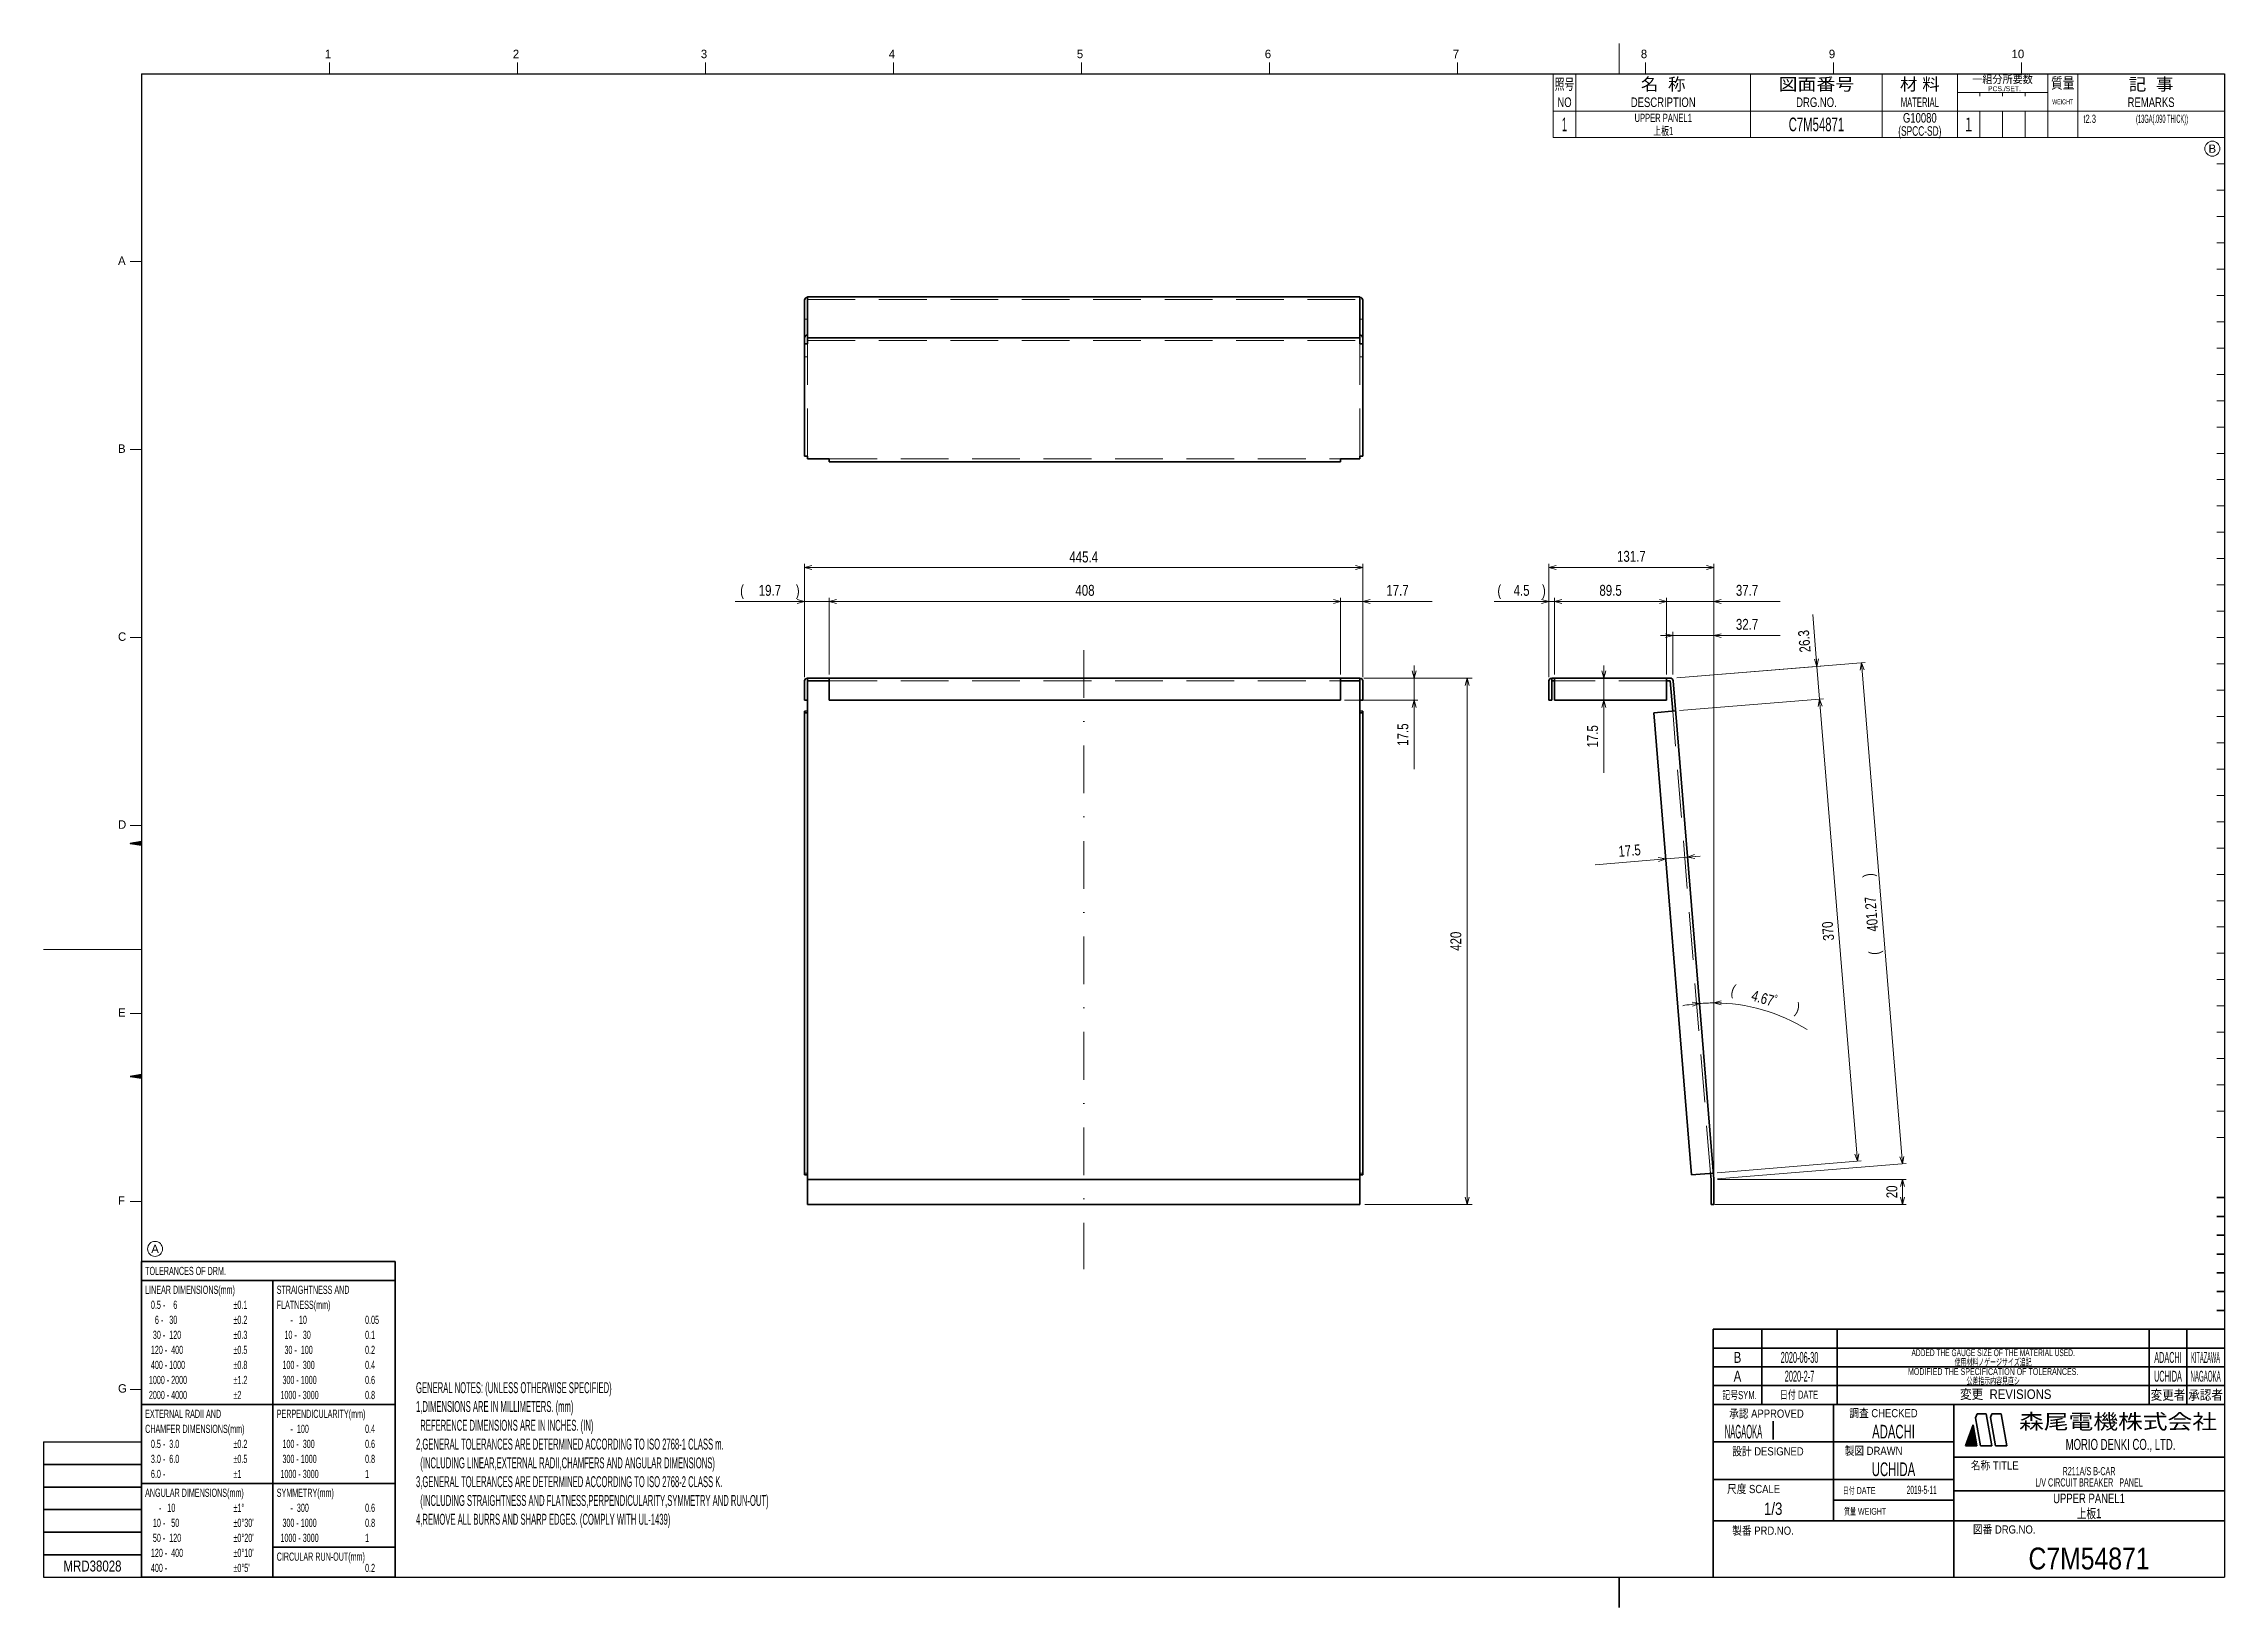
# Model space of a CAD drawing. Header units: millimetres. Extents: x 7 to 587, y 2 to 418.
import ezdxf
from ezdxf.enums import TextEntityAlignment as Align

# ---------------------------------------------------------------- set-up
doc = ezdxf.new("R2010")
doc.units = ezdxf.units.MM
doc.linetypes.add('DASHDOT', pattern=[25.3, 12.7, -6.3, 0, -6.3])
doc.linetypes.add('DASHED', pattern=[19, 12.7, -6.3])
for name, color, linetype in [('GR1_02', 7, 'Continuous'), ('GR1_16', 7, 'Continuous'), ('図面枠C7M', 7, 'Continuous'), ('表題、部品表_01', 7, 'Continuous'), ('表題、部品表_02', 7, 'Continuous'), ('表題、部品表_03', 7, 'Continuous'), ('表題、部品表_Layer1', 7, 'Continuous')]:
    doc.layers.add(name, color=color, linetype=linetype)
doc.styles.add('HG丸ｺﾞｼｯｸM-PRO', font='')
doc.styles.get('HG丸ｺﾞｼｯｸM-PRO').set_extended_font_data('HG丸ｺﾞｼｯｸM-PRO')

# ---------------------------------------------------------------- blocks, each defined once
blk = doc.blocks.new('BLKF024')
at = {"layer": '図面枠C7M', "color": 3, "linetype": 'Continuous', "lineweight": 35}
for p, q in [((30.067393, 143.236108), (30.09438, 143.263095)), ((30.188706, 143.216), (30.264271, 143.291564)), ((30.310019, 143.195891), (30.434161, 143.320033)), ((30.431331, 143.175782), (30.604052, 143.348503)), ((30.552644, 143.155673), (30.773942, 143.376972)), ((30.673956, 143.135565), (30.943833, 143.405441)), ((30.795269, 143.115456), (31.113723, 143.43391)), ((30.916582, 143.095347), (31.283614, 143.462379)), ((31.037894, 143.075238), (31.453504, 143.490848)), ((31.159207, 143.05513), (31.623395, 143.519317)), ((31.280519, 143.035021), (31.793285, 143.547787)), ((31.401832, 143.014912), (31.963176, 143.576256)), ((31.523145, 142.994803), (32.133066, 143.604725)), ((31.644457, 142.974695), (32.302957, 143.633194)), ((31.76577, 142.954586), (32.472847, 143.661663)), ((31.887082, 142.934477), (32.642738, 143.690132)), ((32.008395, 142.914368), (32.812628, 143.718601)), ((32.129708, 142.894259), (32.982519, 143.747071)), ((32.25102, 142.874151), (33, 143.62313)), ((32.372333, 142.854042), (33, 143.481709)), ((32.493645, 142.833933), (33, 143.340288)), ((32.614958, 142.813824), (33, 143.198866)), ((32.736271, 142.793716), (33, 143.057445)), ((32.857583, 142.773607), (33, 142.916024)), ((32.978896, 142.753498), (33, 142.774602))]:
    blk.add_line(p, q, dxfattribs=at)
blk = doc.blocks.new('BLKF025')
at = {"layer": '図面枠C7M', "color": 3, "linetype": 'Continuous', "lineweight": 35}
for p, q in [((30.067393, 205.236108), (30.09438, 205.263095)), ((30.188706, 205.216), (30.264271, 205.291564)), ((30.310019, 205.195891), (30.434161, 205.320033)), ((30.431331, 205.175782), (30.604052, 205.348503)), ((30.552644, 205.155673), (30.773942, 205.376972)), ((30.673956, 205.135565), (30.943833, 205.405441)), ((30.795269, 205.115456), (31.113723, 205.43391)), ((30.916582, 205.095347), (31.283614, 205.462379)), ((31.037894, 205.075238), (31.453504, 205.490848)), ((31.159207, 205.05513), (31.623395, 205.519317)), ((31.280519, 205.035021), (31.793285, 205.547787)), ((31.401832, 205.014912), (31.963176, 205.576256)), ((31.523145, 204.994803), (32.133066, 205.604725)), ((31.644457, 204.974695), (32.302957, 205.633194)), ((31.76577, 204.954586), (32.472847, 205.661663)), ((31.887082, 204.934477), (32.642738, 205.690132)), ((32.008395, 204.914368), (32.812628, 205.718601)), ((32.129708, 204.894259), (32.982519, 205.747071)), ((32.25102, 204.874151), (33, 205.62313)), ((32.372333, 204.854042), (33, 205.481709)), ((32.493645, 204.833933), (33, 205.340288)), ((32.614958, 204.813824), (33, 205.198866)), ((32.736271, 204.793716), (33, 205.057445)), ((32.857583, 204.773607), (33, 204.916024)), ((32.978896, 204.753498), (33, 204.774602))]:
    blk.add_line(p, q, dxfattribs=at)
blk = doc.blocks.new('BLKF026')
at = {"layer": '図面枠C7M', "color": 4, "linetype": 'Continuous', "lineweight": 13}
for p, q in [((518.157871, 44.996757), (520.693675, 47.532561)), ((518.211969, 45.192276), (520.672477, 47.652784)), ((518.292898, 45.414626), (520.651278, 47.773006)), ((518.299292, 44.996757), (520.714874, 47.412338)), ((518.373827, 45.636976), (520.63008, 47.893229)), ((518.440714, 44.996757), (520.736072, 47.292115)), ((518.454756, 45.859327), (520.608881, 48.013452)), ((518.535684, 46.081677), (520.587682, 48.133675)), ((518.582135, 44.996757), (520.757271, 47.171892)), ((518.616613, 46.304027), (520.566484, 48.253898)), ((518.697542, 46.526377), (520.545285, 48.374121)), ((518.723556, 44.996757), (520.778469, 47.051669)), ((518.778471, 46.748727), (520.524087, 48.494343)), ((518.8594, 46.971078), (520.502888, 48.614566)), ((518.864978, 44.996757), (520.799668, 46.931447)), ((518.940329, 47.193428), (520.48169, 48.734789)), ((519.006399, 44.996757), (520.820866, 46.811224)), ((519.021258, 47.415778), (520.460491, 48.855012)), ((519.102186, 47.638128), (520.439293, 48.975235)), ((519.147821, 44.996757), (520.842065, 46.691001)), ((519.183115, 47.860479), (520.418094, 49.095457)), ((519.264044, 48.082829), (520.396896, 49.21568)), ((519.289242, 44.996757), (520.863263, 46.570778)), ((519.344973, 48.305179), (520.375697, 49.335903)), ((519.425902, 48.527529), (520.354499, 49.456126)), ((519.430663, 44.996757), (520.884462, 46.450555)), ((519.506831, 48.749879), (520.3333, 49.576349)), ((519.58776, 48.97223), (520.312102, 49.696572)), ((519.668689, 49.19458), (520.290903, 49.816794)), ((519.749617, 49.41693), (520.269705, 49.937017)), ((519.830546, 49.63928), (520.248506, 50.05724)), ((519.911475, 49.861631), (520.227307, 50.177463)), ((519.992404, 50.083981), (520.206109, 50.297686)), ((520.073333, 50.306331), (520.18491, 50.417909)), ((520.154262, 50.528681), (520.163712, 50.538131)), ((519.572085, 44.996757), (520.90566, 46.330332)), ((519.713506, 44.996757), (520.926859, 46.21011)), ((519.854927, 44.996757), (520.948057, 46.089887)), ((519.996349, 44.996757), (520.969256, 45.969664)), ((520.13777, 44.996757), (520.990455, 45.849441)), ((520.279191, 44.996757), (521.011653, 45.729218)), ((520.420613, 44.996757), (521.032852, 45.608995)), ((520.562034, 44.996757), (521.05405, 45.488773)), ((520.703455, 44.996757), (521.075249, 45.36855)), ((520.844877, 44.996757), (521.096447, 45.248327)), ((520.986298, 44.996757), (521.117646, 45.128104)), ((521.12772, 44.996757), (521.138844, 45.007881))]:
    blk.add_line(p, q, dxfattribs=at)
blk = doc.blocks.new('BLKF023')
at = {"layer": '図面枠C7M', "color": 4, "linetype": 'Continuous', "lineweight": 13}
for p, q in [((426, 410), (426, 418)), ((83, 413), (83, 410)), ((133, 413), (133, 410)), ((183, 413), (183, 410)), ((233, 413), (233, 410)), ((283, 413), (283, 410)), ((333, 413), (333, 410)), ((383, 413), (383, 410)), ((433, 413), (433, 410)), ((483, 413), (483, 410)), ((533, 413), (533, 410)), ((585, 393), (587, 393)), ((585, 386), (587, 386)), ((585, 379), (587, 379)), ((585, 372), (587, 372)), ((30, 360), (33, 360)), ((585, 365), (587, 365)), ((585, 358), (587, 358)), ((585, 351), (587, 351)), ((585, 344), (587, 344)), ((585, 337), (587, 337)), ((585, 330), (587, 330)), ((585, 323), (587, 323)), ((585, 316), (587, 316)), ((30, 310), (33, 310)), ((585, 309), (587, 309)), ((585, 302), (587, 302)), ((585, 295), (587, 295)), ((585, 288), (587, 288)), ((585, 281), (587, 281)), ((585, 274), (587, 274)), ((585, 267), (587, 267)), ((30, 260), (33, 260)), ((587, 260), (585, 260)), ((585, 253), (587, 253)), ((585, 246), (587, 246)), ((585, 239), (587, 239)), ((585, 232), (587, 232)), ((585, 225), (587, 225)), ((585, 218), (587, 218)), ((30, 210), (33, 210)), ((585, 211), (587, 211)), ((585, 204), (587, 204)), ((585, 197), (587, 197)), ((585, 190), (587, 190)), ((585, 183), (587, 183)), ((7, 177), (33, 177)), ((585, 176), (587, 176)), ((585, 169), (587, 169)), ((30, 160), (33, 160)), ((585, 162), (587, 162)), ((585, 155), (587, 155)), ((585, 148), (587, 148)), ((585, 141), (587, 141)), ((585, 134), (587, 134)), ((585, 127), (587, 127)), ((30, 110), (33, 110)), ((30, 60), (33, 60))]:
    blk.add_line(p, q, dxfattribs=at)
at = {"layer": '図面枠C7M', "color": 2, "linetype": 'Continuous', "lineweight": 25}
for p, q in [((33, 410), (587, 410)), ((33, 410), (33, 10)), ((587, 410), (587, 10)), ((7, 46), (7, 10)), ((7, 46), (33, 46)), ((7, 10), (587, 10))]:
    blk.add_line(p, q, dxfattribs=at)
at = {"layer": '図面枠C7M', "color": 3, "linetype": 'Continuous', "lineweight": 35}
for p, q in [((33, 205.75), (30, 205.25)), ((30, 205.25), (33, 204.75)), ((33, 143.75), (30, 143.25)), ((30, 143.25), (33, 142.75)), ((587, 111), (585, 111)), ((587, 106), (585, 106)), ((587, 101), (585, 101)), ((587, 96), (585, 96)), ((587, 91), (585, 91)), ((587, 86), (585, 86)), ((451, 76), (587, 76)), ((451, 76), (451, 10)), ((464, 56), (464, 76)), ((484, 56), (484, 76)), ((567, 56), (567, 76)), ((577, 56), (577, 76)), ((587, 81), (585, 81)), ((451, 71), (587, 71)), ((451, 66), (587, 66)), ((451, 61), (587, 61)), ((451, 56), (587, 56)), ((483, 56), (483, 25)), ((515, 56), (515, 10)), ((520.84, 52.4), (521.23, 53.5)), ((522.14, 45), (520.84, 52.4)), ((521.23, 53.5), (523.64, 53.5)), ((525.14, 45), (523.64, 53.5)), ((525.18, 53.5), (524.82, 52.51)), ((526.14, 45), (524.82, 52.51)), ((525.18, 53.5), (527.64, 53.5)), ((529.14, 45), (527.64, 53.5)), ((467.01, 51.56), (467.01, 46.69)), ((518.14, 45), (520.16, 50.55)), ((521.14, 45), (520.16, 50.55)), ((451, 46), (515, 46)), ((515, 42), (587, 42)), ((518.14, 45), (521.14, 45)), ((522.14, 45), (525.14, 45)), ((526.14, 45), (529.14, 45)), ((7, 40), (33, 40)), ((451, 36), (515, 36)), ((7, 34), (33, 34)), ((483, 30.5), (515, 30.5)), ((515, 33), (587, 33)), ((7, 28), (33, 28)), ((451, 25), (587, 25)), ((7, 22), (33, 22)), ((7, 16), (33, 16)), ((426, 2), (426, 10))]:
    blk.add_line(p, q, dxfattribs=at)
for name in ['BLKF025', 'BLKF024']:
    blk.add_blockref(name, (0, 0), dxfattribs=at)
at = {"layer": '図面枠C7M', "color": 4, "linetype": 'Continuous', "lineweight": 13}
blk.add_blockref('BLKF026', (0, 0), dxfattribs=at)
at = {"layer": '図面枠C7M', "color": 4, "linetype": 'Continuous', "lineweight": 13, "style": 'HG丸ｺﾞｼｯｸM-PRO'}
for s, height, width, p in [('1', 2.25, 1.003994, (81.79, 413.45)), ('2', 2.25, 1.003994, (131.79, 413.45)), ('3', 2.25, 1.003994, (181.79, 413.45)), ('4', 2.25, 1.003994, (231.79, 413.45)), ('5', 2.25, 1.003994, (281.79, 413.45)), ('6', 2.25, 1.003994, (331.79, 413.45)), ('7', 2.25, 1.003994, (381.79, 413.45)), ('8', 2.25, 1.003994, (431.8, 413.45)), ('9', 2.25, 1.003994, (481.8, 413.45)), ('10', 2.255, 1.003994, (530.4, 413.45)), ('A', 2.25, 1.002405, (26.79, 358.45)), ('B', 2.25, 1.004704, (26.79, 308.45)), ('D', 2.25, 1.002334, (26.79, 208.45)), ('E', 2.25, 1.001589, (26.79, 158.45)), ('F', 2.25, 0.998986, (26.79, 108.45)), ('G', 2.25, 1.003714, (26.79, 58.45))]:
    blk.add_text(s, height=height, dxfattribs=dict(at, width=width)).set_placement(p, align=Align.BOTTOM_LEFT)
at = {"layer": '図面枠C7M', "color": 3, "linetype": 'Continuous', "lineweight": 35, "style": 'HG丸ｺﾞｼｯｸM-PRO', "width": 1.001214}
blk.add_text('C', height=2.25, dxfattribs=at).set_placement((26.79, 258.45), align=Align.BOTTOM_LEFT)
at = {"layer": '図面枠C7M', "color": 4, "linetype": 'Continuous', "lineweight": 13, "style": 'HG丸ｺﾞｼｯｸM-PRO'}
for s, height, width, p in [('記号SYM.', 2.182, 0.69227, (458.03, 58.49)), ('日付 DATE', 2.182, 0.692507, (473.87, 58.58)), ('変更  REVISIONS', 2.5455, 0.887352, (528.85, 58.72)), ('変更者', 2.545, 0.887717, (572, 58.5)), ('承認者', 2.545, 0.887717, (582, 58.5)), ('承認 APPROVED', 2.1818, 0.863151, (465.21, 53.54)), ('調査 CHECKED', 2.182, 0.863174, (496.34, 53.67)), ('設計 DESIGNED', 2.1818, 0.862613, (465.61, 43.51)), ('製図 DRAWN', 2.182, 0.863099, (493.7, 43.65)), ('名称 TITLE', 2.182, 0.862489, (525.93, 39.77)), ('尺度 SCALE', 2.182, 0.862581, (461.78, 33.49)), ('日付 DATE', 1.818, 0.618255, (489.88, 33.09)), ('製番 PRD.NO.', 2.182, 0.863299, (464.29, 22.41)), ('質量 WEIGHT', 1.818, 0.618812, (491.46, 27.55)), ('図番 DRG.NO.', 2.182, 0.863083, (528.44, 22.73))]:
    blk.add_text(s, height=height, dxfattribs=dict(at, width=width)).set_placement(p, align=Align.MIDDLE_CENTER)
at = {"layer": '図面枠C7M', "color": 2, "linetype": 'Continuous', "lineweight": 25, "style": 'HG丸ｺﾞｼｯｸM-PRO', "width": 1.206081}
blk.add_text('森尾電機株式会社', height=4, dxfattribs=at).set_placement((558.72, 51.43), align=Align.MIDDLE_CENTER)
at = {"layer": '図面枠C7M', "color": 3, "linetype": 'Continuous', "lineweight": 35, "style": 'HG丸ｺﾞｼｯｸM-PRO', "width": 0.652197}
blk.add_text('MORIO DENKI CO., LTD.', height=2.9091, dxfattribs=at).set_placement((559.38, 45.36), align=Align.MIDDLE_CENTER)
blk = doc.blocks.new('BLKF027')
at = {"layer": '図面枠C7M', "color": 3, "linetype": 'Continuous', "lineweight": 35, "style": 'HG丸ｺﾞｼｯｸM-PRO'}
for s, height, width, p in [('B', 2.91, 0.78204, (457.5, 68.5)), ('2020-06-30', 2.909, 0.488281, (474, 68.5)), ('ADDED THE GAUGE SIZE OF THE MATERIAL USED.', 1.8182, 0.578029, (525.5, 69.75)), ('ADACHI', 2.909, 0.415454, (572, 68.5)), ('KITAZAWA', 2.909, 0.308644, (582, 68.5)), ('A', 2.91, 0.782973, (457.5, 63.5)), ('2020-2-7', 2.909, 0.488281, (474, 63.5)), ('MODIFIED THE SPECIFICATION OF TOLERANCES.', 1.8182, 0.618603, (525.5, 64.75)), ('UCHIDA', 2.909, 0.415827, (572, 63.5)), ('NAGAOKA', 2.909, 0.334453, (582, 63.5)), ('NAGAOKA', 3.636, 0.414524, (459.11, 48.75)), ('ADACHI', 3.636, 0.619335, (499, 48.75)), ('UCHIDA', 3.636, 0.61989, (499, 38.75)), ('L/V CIRCUIT BREAKER\u3000PANEL', 2.1818, 0.522183, (551, 35.25)), ('R211A/S B-CAR', 2.1818, 0.521847, (551, 38.25)), ('1/3', 3.273, 0.80628, (467, 28.25)), ('2019-5-11', 2.182, 0.482367, (506.5, 33.25)), ('UPPER PANEL1', 2.5455, 0.742275, (551, 31)), ('C7M54871', 5.818, 0.846013, (551, 15))]:
    blk.add_text(s, height=height, dxfattribs=dict(at, width=width)).set_placement(p, align=Align.MIDDLE_CENTER)
blk = doc.blocks.new('FXTIP_ARROW_E')
at = {"color": 0, "linetype": 'Continuous', "lineweight": -2}
for q in [(-1, 0), (-0.97, 0.26), (-0.97, -0.26)]:
    blk.add_line((0, 0), q, dxfattribs=at)
blk = doc.blocks.new('FXTIP_ARROW_S')
at = {"color": 0, "linetype": 'Continuous', "lineweight": -2}
for q in [(-1, 0), (-0.97, 0.26), (-0.97, -0.26)]:
    blk.add_line((0, 0), q, dxfattribs=at)
blk = doc.blocks.new('BLKF028')
at = {"layer": '表題、部品表_02', "color": 4, "linetype": 'Continuous', "lineweight": 13}
for p, q in [((408.5, 400), (408.5, 393)), ((408.5, 400), (587, 400)), ((414.5, 400), (414.5, 393)), ((461, 400), (461, 393)), ((496, 400), (496, 393)), ((516, 400), (516, 393)), ((522, 400), (522, 393)), ((528, 400), (528, 393)), ((534, 393), (534, 400)), ((540, 400), (540, 393)), ((548, 400), (548, 393)), ((587, 400), (587, 393)), ((408.5, 393), (587, 393))]:
    blk.add_line(p, q, dxfattribs=at)
blk = doc.blocks.new('BLKF031')
at = {"layer": '表題、部品表_01', "color": 4, "linetype": 'Continuous', "lineweight": 13}
for p, q in [((408.5, 410), (408.5, 400)), ((408.5, 410), (587, 410)), ((414.5, 410), (414.5, 400)), ((461, 410), (461, 400)), ((496, 410), (496, 400)), ((516, 410), (516, 400)), ((540, 410), (540, 400)), ((548, 410), (548, 400)), ((587, 410), (587, 400)), ((516, 405), (540, 405)), ((522, 404), (522, 405)), ((528, 405), (528, 404)), ((534, 405), (534, 404)), ((408.5, 400), (587, 400))]:
    blk.add_line(p, q, dxfattribs=at)
at = {"layer": '表題、部品表_01', "color": 3, "linetype": 'Continuous', "lineweight": 35, "style": 'HG丸ｺﾞｼｯｸM-PRO'}
for s, height, width, p in [('照号', 2.909, 0.651535, (411.5, 407.2)), ('名  称', 3.273, 1.042426, (437.75, 407.2)), ('図面番号', 3.273, 1.127518, (478.5, 407.2)), ('材 料', 3.273, 1.042439, (506, 407.2)), ('一組分所要数', 2.036, 0.966638, (528, 408.5)), ('PCS./SET.', 1.309, 0.862935, (528.5, 406)), ('質量', 2.909, 0.781842, (544, 407.5)), ('記  事', 3.273, 1.042426, (567.5, 407.2)), ('NO', 2.545, 0.740841, (411.5, 402.4)), ('DESCRIPTION', 2.5455, 0.741365, (437.75, 402.4)), ('DRG.NO.', 2.545, 0.741189, (478.5, 402.4)), ('MATERIAL', 2.545, 0.594756, (506, 402.4)), ('WEIGHT', 1.309, 0.635507, (544, 402.5)), ('REMARKS', 2.545, 0.742803, (567.5, 402.4))]:
    blk.add_text(s, height=height, dxfattribs=dict(at, width=width)).set_placement(p, align=Align.MIDDLE_CENTER)
blk = doc.blocks.new('BLKF030')
at = {"layer": '表題、部品表_01', "color": 3, "linetype": 'Continuous', "lineweight": 13}
blk.add_blockref('BLKF031', (0, 0), dxfattribs=at)
blk = doc.blocks.new('BLKF032')
at = {"layer": '図面枠C7M', "color": 3, "linetype": 'Continuous', "lineweight": 35}
for p, q in [((33, 94), (100.5, 94)), ((33, 94), (33, 10)), ((100.5, 10), (100.5, 94)), ((33, 89), (100.5, 89)), ((68, 10), (68, 89)), ((33, 56), (68, 56)), ((68, 56), (100.5, 56)), ((33, 35), (68, 35)), ((68, 35), (100.5, 35)), ((68, 18), (100.5, 18)), ((33, 10), (100.5, 10))]:
    blk.add_line(p, q, dxfattribs=at)
at = {"layer": '図面枠C7M', "color": 4, "linetype": 'Continuous', "lineweight": 13, "style": 'HG丸ｺﾞｼｯｸM-PRO'}
for s, height, width, p in [('TOLERANCES OF DRM.', 2.1818, 0.522208, (34, 91.5)), ('LINEAR DIMENSIONS(mm)', 2.1818, 0.521664, (34, 86.5)), ('STRAIGHTNESS AND', 2.1818, 0.521949, (69, 86.5)), (' 0.5 -    6', 2.1818, 0.524049, (35, 82.5)), ('±0.1', 2.182, 0.52198, (57.5, 82.5)), ('FLATNESS(mm)', 2.1818, 0.521994, (69, 82.5)), ('  30 -  120', 2.1818, 0.522893, (35, 74.5)), ('   6 -   30', 2.1818, 0.52397, (35, 78.5)), ('±0.2', 2.182, 0.52198, (57.5, 78.5)), ('±0.3', 2.182, 0.52198, (57.5, 74.5)), ('  10 -   30', 2.1818, 0.523391, (70, 74.5)), ('     -   10', 2.1818, 0.524651, (70, 78.5)), ('0.05', 2.182, 0.52205, (92.5, 78.5)), ('0.1', 2.182, 0.522424, (92.5, 74.5)), (' 120 -  400', 2.1818, 0.52246, (35, 70.5)), ('±0.5', 2.182, 0.52198, (57.5, 70.5)), ('  30 -  100', 2.1818, 0.522893, (70, 70.5)), ('0.2', 2.182, 0.522424, (92.5, 70.5)), (' 400 - 1000', 2.1818, 0.52208, (35, 66.5)), ('±0.8', 2.182, 0.52198, (57.5, 66.5)), (' 100 -  300', 2.1818, 0.52246, (70, 66.5)), ('0.4', 2.182, 0.522424, (92.5, 66.5)), ('2000 - 4000', 2.1818, 0.521744, (35, 58.5)), ('1000 - 2000', 2.1818, 0.521744, (35, 62.5)), ('±1.2', 2.182, 0.52198, (57.5, 62.5)), ('±2', 2.182, 0.521216, (57.5, 58.5)), ('1000 - 3000', 2.1818, 0.521744, (70, 58.5)), (' 300 - 1000', 2.1818, 0.52208, (70, 62.5)), ('0.6', 2.182, 0.522424, (92.5, 62.5)), ('0.8', 2.182, 0.522424, (92.5, 58.5)), ('EXTERNAL RADII AND', 2.1818, 0.522426, (34, 53.5)), ('PERPENDICULARITY(mm)', 2.1818, 0.521822, (69, 53.5)), ('CHAMFER DIMENSIONS(mm)', 2.1818, 0.521615, (34, 49.5)), (' 0.5 -  3.0', 2.1818, 0.523514, (35, 45.5)), ('±0.2', 2.182, 0.52198, (57.5, 45.5)), (' 100 -  300', 2.1818, 0.52246, (70, 45.5)), ('     -  100', 2.1818, 0.52397, (70, 49.5)), ('0.4', 2.182, 0.522424, (92.5, 49.5)), ('0.6', 2.182, 0.522424, (92.5, 45.5)), (' 3.0 -  6.0', 2.1818, 0.523514, (35, 41.5)), ('±0.5', 2.182, 0.52198, (57.5, 41.5)), (' 300 - 1000', 2.1818, 0.52208, (70, 41.5)), ('0.8', 2.182, 0.522424, (92.5, 41.5)), (' 6.0 -', 2.182, 0.523279, (35, 37.5)), ('±1', 2.182, 0.521216, (57.5, 37.5)), ('1000 - 3000', 2.1818, 0.521744, (70, 37.5)), ('1', 2.18, 0.521199, (92.5, 37.5)), ('ANGULAR DIMENSIONS(mm)', 2.1818, 0.521887, (34, 32.5)), ('     -   10', 2.1818, 0.524651, (35, 28.5)), ('±1°', 2.182, 0.52122, (57.5, 28.5)), ('SYMMETRY(mm)', 2.1818, 0.521222, (69, 32.5)), ('     -  300', 2.1818, 0.52397, (70, 28.5)), ('0.6', 2.182, 0.522424, (92.5, 28.5)), ('  10 -   50', 2.1818, 0.523391, (35, 24.5)), ("±0°30'", 2.182, 0.521679, (57.5, 24.5)), (' 300 - 1000', 2.1818, 0.52208, (70, 24.5)), ('0.8', 2.182, 0.522424, (92.5, 24.5)), (' 120 -  400', 2.1818, 0.52246, (35, 16.5)), ('  50 -  120', 2.1818, 0.522893, (35, 20.5)), ("±0°20'", 2.182, 0.521679, (57.5, 20.5)), ("±0°10'", 2.182, 0.521679, (57.5, 16.5)), ('1000 - 3000', 2.1818, 0.521744, (70, 20.5)), ('1', 2.18, 0.521199, (92.5, 20.5)), (' 400 -', 2.182, 0.52234, (35, 12.5)), ("±0°5'", 2.182, 0.521776, (57.5, 12.5)), ('CIRCULAR RUN-OUT(mm)', 2.1818, 0.521639, (69, 15.5)), ('0.2', 2.182, 0.522424, (92.5, 12.5))]:
    blk.add_text(s, height=height, dxfattribs=dict(at, width=width)).set_placement(p, align=Align.MIDDLE_LEFT)
blk = doc.blocks.new('BLKF033')
at = {"layer": '表題、部品表_Layer1', "color": 4, "linetype": 'Continuous', "lineweight": 13}
blk.add_circle((36.64, 97.37), 2, dxfattribs=at)
at = {"layer": '表題、部品表_Layer1', "color": 4, "linetype": 'Continuous', "lineweight": 13, "style": 'HG丸ｺﾞｼｯｸM-PRO', "width": 1.042301}
blk.add_text('A', height=2.18, dxfattribs=at).set_placement((36.64, 97.37), align=Align.MIDDLE_CENTER)
blk = doc.blocks.new('BLKF034')
at = {"layer": '表題、部品表_Layer1', "color": 4, "linetype": 'Continuous', "lineweight": 13}
blk.add_circle((583.8, 390.05), 2, dxfattribs=at)
at = {"layer": '表題、部品表_Layer1', "color": 4, "linetype": 'Continuous', "lineweight": 13, "style": 'HG丸ｺﾞｼｯｸM-PRO', "width": 1.04272}
blk.add_text('B', height=2.18, dxfattribs=at).set_placement((583.8, 390.05), align=Align.MIDDLE_CENTER)

msp = doc.modelspace()

# ---------------------------------------------------------------- linework, layer by layer
at = {"layer": 'GR1_02', "color": 3, "linetype": 'Continuous', "lineweight": 35}
for p, q in [((209.39, 349.76), (209.39, 308.26)), ((210.16, 338.09), (210.16, 350.66)), ((210.16, 350.66), (357.09, 350.66)), ((357.09, 338.09), (357.09, 350.66)), ((357.86, 349.76), (357.86, 308.26)), ((209.39, 338.09), (210.16, 338.09)), ((210.16, 339.76), (357.09, 339.76)), ((357.86, 338.09), (357.09, 338.09)), ((209.39, 308.26), (210.16, 308.26)), ((210.16, 307.52), (210.16, 308.26)), ((210.16, 307.52), (215.96, 307.52)), ((215.96, 307.52), (215.96, 306.76)), ((357.09, 307.52), (351.96, 307.52)), ((351.96, 307.52), (351.96, 306.76)), ((357.86, 308.26), (357.09, 308.26)), ((357.09, 307.52), (357.09, 308.26)), ((351.96, 306.76), (215.96, 306.76)), ((209.39, 243.37), (209.39, 248.44)), ((210.16, 109.21), (210.16, 249.21)), ((210.16, 249.21), (351.96, 249.21)), ((210.16, 248.44), (215.96, 248.44)), ((215.96, 249.21), (215.96, 243.37)), ((351.96, 243.37), (351.96, 249.21)), ((351.96, 249.21), (357.09, 249.21)), ((351.96, 248.44), (357.09, 248.44)), ((357.09, 109.21), (357.09, 249.21)), ((357.86, 243.37), (357.86, 248.44)), ((407.33, 248.44), (407.33, 243.37)), ((408.1, 249.21), (439.63, 249.21)), ((408.1, 243.37), (408.1, 249.21)), ((408.83, 248.44), (408.1, 248.44)), ((408.83, 243.37), (408.83, 249.21)), ((438.66, 243.37), (438.66, 249.21)), ((439.63, 248.44), (438.66, 248.44)), ((439.33, 249.21), (439.63, 249.21)), ((440.28, 240.41), (439.63, 248.44)), ((440.39, 248.5), (440.41, 248.21)), ((440.39, 248.5), (451.23, 115.9)), ((209.39, 243.37), (210.16, 243.37)), ((209.39, 117.07), (209.39, 240.41)), ((209.39, 239.99), (210.16, 239.99)), ((215.96, 243.37), (351.96, 243.37)), ((357.86, 243.37), (357.09, 243.37)), ((357.86, 239.99), (357.09, 239.99)), ((357.86, 117.07), (357.86, 240.41)), ((408.1, 243.37), (407.33, 243.37)), ((438.66, 243.37), (408.83, 243.37)), ((435.23, 239.99), (441.05, 240.47)), ((445.28, 117.07), (435.23, 239.99)), ((209.39, 117.07), (210.16, 117.07)), ((357.86, 117.07), (357.09, 117.07)), ((445.28, 117.07), (451.09, 117.55)), ((450.47, 115.81), (450.33, 117.48)), ((210.16, 115.81), (357.09, 115.81)), ((450.47, 115.81), (450.47, 109.21)), ((451.23, 109.21), (451.23, 115.85)), ((357.09, 109.21), (210.16, 109.21)), ((451.23, 109.21), (450.47, 109.21))]:
    msp.add_line(p, q, dxfattribs=at)
at = {"layer": 'GR1_02', "color": 4, "linetype": 'DASHED', "lineweight": 13}
for p, q in [((210.16, 349.89), (357.09, 349.89)), ((209.39, 344.71), (210.16, 344.71)), ((357.86, 344.71), (357.09, 344.71)), ((210.16, 338.99), (357.09, 338.99)), ((210.16, 308.26), (210.16, 338.09)), ((357.09, 308.26), (357.09, 338.09)), ((209.39, 334.66), (210.16, 334.66)), ((357.86, 334.66), (357.09, 334.66)), ((215.96, 307.52), (351.96, 307.52)), ((215.96, 248.44), (351.96, 248.44)), ((438.66, 248.44), (408.83, 248.44)), ((450.33, 117.48), (440.28, 240.41)), ((210.16, 115.87), (357.09, 115.87))]:
    msp.add_line(p, q, dxfattribs=at)
at = {"layer": 'GR1_02', "color": 4, "linetype": 'DASHDOT', "lineweight": 13}
msp.add_line((283.62, 256.67), (283.62, 91.97), dxfattribs=at)
at = {"layer": 'GR1_02', "color": 3, "linetype": 'Continuous', "lineweight": 35}
for centre, radius, start, end in [((210.16, 248.44), 0.767, 90, 180), ((357.09, 248.44), 0.767, 0, 90), ((408.1, 248.44), 0.767, 90, 180), ((439.63, 248.44), 0.767, 4.67354, 90), ((450.7, 115.85), 0.533, 0, 4.67354)]:
    msp.add_arc(centre, radius, start, end, dxfattribs=at)
for centre, major_axis, ratio, start_param, end_param in [((210.16, 349.76), (-0.767, 0), 0.996675, 4.712389, 6.283185), ((357.09, 349.76), (0.767, 0), 0.996675, 0, 1.570796), ((210.16, 339.71), (-0.767, 0), 0.996675, 4.712389, 6.283185), ((357.09, 339.71), (0.767, 0), 0.996675, 0, 1.570796), ((210.16, 240.41), (-0.767, 0), 0.081478, 4.712389, 6.283185), ((357.09, 240.41), (0.767, 0), 0.081478, 0, 1.570796)]:
    msp.add_ellipse(centre, major_axis=major_axis, ratio=ratio, start_param=start_param, end_param=end_param, dxfattribs=at)
at = {"layer": 'GR1_02', "color": 4, "linetype": 'DASHED', "lineweight": 13}
for centre, major_axis, start_param, end_param in [((210.16, 117.48), (-0.767, 0), 4.712389, 6.283185), ((357.09, 117.48), (0.767, 0), 0, 1.570796)]:
    msp.add_ellipse(centre, major_axis=major_axis, ratio=0.081478, start_param=start_param, end_param=end_param, dxfattribs=at)
at = {"layer": 'GR1_16', "color": 4, "linetype": 'Continuous', "lineweight": 13}
for p, q in [((209.39, 249.44), (209.39, 279.61)), ((209.39, 278.61), (357.86, 278.61)), ((357.86, 249.44), (357.86, 279.61)), ((407.33, 249.44), (407.33, 279.61)), ((407.33, 278.61), (451.23, 278.61)), ((451.23, 116.89), (451.23, 279.61)), ((190.94, 269.56), (209.39, 269.56)), ((209.39, 249.44), (209.39, 270.56)), ((209.39, 269.56), (215.96, 269.56)), ((215.96, 250.21), (215.96, 270.56)), ((215.96, 269.56), (351.96, 269.56)), ((351.96, 250.21), (351.96, 270.56)), ((351.96, 269.56), (357.86, 269.56)), ((357.86, 249.44), (357.86, 270.56)), ((357.86, 269.56), (376.31, 269.56)), ((392.82, 269.56), (407.33, 269.56)), ((407.33, 249.44), (407.33, 270.56)), ((407.33, 269.56), (408.83, 269.56)), ((408.83, 250.21), (408.83, 270.56)), ((408.83, 269.56), (438.66, 269.56)), ((438.66, 250.21), (438.66, 270.56)), ((438.66, 269.56), (451.23, 269.56)), ((451.23, 116.89), (451.23, 270.56)), ((451.23, 269.56), (468.87, 269.56)), ((440.33, 250.21), (440.33, 261.51)), ((451.23, 116.89), (451.23, 261.51)), ((478.65, 252.34), (477.52, 266.13)), ((437, 260.51), (440.33, 260.51)), ((440.33, 260.51), (451.23, 260.51)), ((451.23, 260.51), (468.87, 260.51)), ((371.5, 249.21), (371.5, 252.54)), ((421.96, 249.21), (421.96, 252.54)), ((441.33, 249.29), (479.65, 252.42)), ((479.36, 243.6), (478.65, 252.34)), ((358.09, 249.21), (372.5, 249.21)), ((358.42, 249.21), (386.92, 249.21)), ((371.5, 243.37), (371.5, 249.21)), ((385.59, 109.21), (385.59, 249.21)), ((421.96, 243.37), (421.96, 249.21)), ((442.04, 240.55), (480.36, 243.68)), ((489.41, 120.68), (479.36, 243.6)), ((352.96, 243.37), (372.5, 243.37)), ((371.5, 224.98), (371.5, 243.37)), ((421.96, 224.05), (421.96, 243.37)), ((419.66, 199.58), (438.41, 201.11)), ((438.41, 201.11), (444.22, 201.59)), ((444.22, 201.59), (447.55, 201.86)), ((452.09, 117.63), (490.41, 120.76)), ((452.23, 115.87), (502.39, 115.87)), ((501.39, 109.21), (501.39, 115.87)), ((358.42, 109.21), (386.92, 109.21)), ((451.47, 109.21), (502.39, 109.21))]:
    msp.add_line(p, q, dxfattribs=at)
at = {"layer": 'GR1_16', "color": 254, "linetype": 'Continuous', "lineweight": 13}
for p, q in [((441.33, 249.29), (491.49, 253.39)), ((501.39, 120), (490.49, 253.31)), ((452.23, 115.98), (502.38, 120.08))]:
    msp.add_line(p, q, dxfattribs=at)
at = {"layer": 'GR1_16', "color": 4, "linetype": 'Continuous', "lineweight": 13}
for start, end in [(94.67354, 100.14188), (90, 94.67354), (58.04618, 90)]:
    msp.add_arc((451.23, 115.87), 46.93, start, end, dxfattribs=at)

# ---------------------------------------------------------------- block references
at = {"layer": 'GR1_16', "color": 4, "linetype": 'Continuous', "lineweight": 13, "xscale": 2, "yscale": 2}
for name, p, rotation in [('FXTIP_ARROW_S', (209.39, 278.61), 180), ('FXTIP_ARROW_E', (357.86, 278.61), 360), ('FXTIP_ARROW_S', (407.33, 278.61), 180), ('FXTIP_ARROW_E', (451.23, 278.61), 360), ('FXTIP_ARROW_E', (209.39, 269.56), 360), ('FXTIP_ARROW_S', (215.96, 269.56), 180), ('FXTIP_ARROW_E', (351.96, 269.56), 360), ('FXTIP_ARROW_S', (357.86, 269.56), 180), ('FXTIP_ARROW_E', (407.33, 269.56), 360), ('FXTIP_ARROW_S', (408.83, 269.56), 180), ('FXTIP_ARROW_E', (438.66, 269.56), 360), ('FXTIP_ARROW_S', (451.23, 269.56), 180), ('FXTIP_ARROW_E', (440.33, 260.51), 360), ('FXTIP_ARROW_S', (451.23, 260.51), 180), ('FXTIP_ARROW_S', (371.5, 249.21), 270), ('FXTIP_ARROW_S', (421.96, 249.21), 270), ('FXTIP_ARROW_S', (478.65, 252.34), 274.6735372844174), ('FXTIP_ARROW_E', (385.59, 249.21), 90), ('FXTIP_ARROW_E', (479.36, 243.6), 94.67353728441759), ('FXTIP_ARROW_E', (371.5, 243.37), 90), ('FXTIP_ARROW_E', (421.96, 243.37), 90), ('FXTIP_ARROW_E', (438.41, 201.11), 4.673537284417495), ('FXTIP_ARROW_S', (444.22, 201.59), 184.6735372844176), ('FXTIP_ARROW_E', (447.41, 162.65), 4.673537284417253), ('FXTIP_ARROW_S', (451.23, 162.81), 179.9999999999998), ('FXTIP_ARROW_S', (489.41, 120.68), 274.6735372844176), ('FXTIP_ARROW_S', (385.59, 109.21), 270), ('FXTIP_ARROW_E', (501.39, 115.87), 90), ('FXTIP_ARROW_S', (501.39, 109.21), 270)]:
    msp.add_blockref(name, p, dxfattribs=dict(at, rotation=rotation))
at = {"layer": 'GR1_16', "color": 254, "linetype": 'Continuous', "lineweight": 13, "xscale": 2, "yscale": 2}
for name, p, rotation in [('FXTIP_ARROW_E', (490.49, 253.31), 94.67353728441755), ('FXTIP_ARROW_S', (501.39, 120), 274.6735372844175)]:
    msp.add_blockref(name, p, dxfattribs=dict(at, rotation=rotation))
at = {"layer": '図面枠C7M', "color": 4, "linetype": 'Continuous', "lineweight": 13}
for name in ['BLKF023', 'BLKF032']:
    msp.add_blockref(name, (0, 0), dxfattribs=at)
at = {"layer": '図面枠C7M', "color": 3, "linetype": 'Continuous', "lineweight": 35}
msp.add_blockref('BLKF027', (0, 0), dxfattribs=at)
at = {"layer": '表題、部品表_01', "color": 3, "linetype": 'Continuous', "lineweight": 13}
msp.add_blockref('BLKF030', (0, 0), dxfattribs=at)
at = {"layer": '表題、部品表_02', "color": 4, "linetype": 'Continuous', "lineweight": 13}
msp.add_blockref('BLKF028', (0, 0), dxfattribs=at)
at = {"layer": '表題、部品表_Layer1', "color": 4, "linetype": 'Continuous', "lineweight": 13}
for name in ['BLKF034', 'BLKF033']:
    msp.add_blockref(name, (0, 0), dxfattribs=at)

# ---------------------------------------------------------------- texts
at = {"layer": 'GR1_16', "color": 3, "linetype": 'Continuous', "lineweight": 35, "style": 'HG丸ｺﾞｼｯｸM-PRO'}
for s, height, rotation, width, p in [('445.4', 2.909, 0, 0.7847, (283.62, 279.11)), ('131.7', 2.909, 0, 0.7847, (429.28, 279.28)), ('(', 2.91, 0, 0.781868, (192.76, 270.23)), ('19.7', 2.909, 0, 0.784749, (200.16, 270.23)), (')', 2.91, 0, 0.781868, (207.56, 270.23)), ('408', 2.909, 0, 0.784542, (283.96, 270.23)), ('17.7', 2.909, 0, 0.784749, (367.08, 270.23)), ('(', 2.91, 0, 0.781868, (394.16, 270.23)), ('4.5', 2.909, 0, 0.784839, (400.08, 270.23)), (')', 2.91, 0, 0.781868, (406, 270.23)), ('89.5', 2.909, 0, 0.784749, (423.75, 270.23)), ('37.7', 2.909, 0, 0.784749, (460.05, 270.23)), ('32.7', 2.909, 0, 0.784749, (460.05, 261.18)), ('26.3', 2.909, 94.67354, 0.784749, (477.59, 259.2)), ('17.5', 2.909, 90, 0.784749, (370.84, 234.18)), ('17.5', 2.909, 90, 0.784749, (421.29, 233.71)), ('17.5', 2.909, 4.67354, 0.784749, (428.98, 201.01)), ('420', 2.909, 90, 0.784542, (384.92, 179.21)), ('370', 2.909, 94.67354, 0.784542, (483.89, 182.1)), ('(', 2.91, 344.0231, 0.781868, (455.8, 164.08)), ('4.67ﾟ', 2.909, 344.0231, 0.784152, (464.33, 161.64)), (')', 2.91, 344.0231, 0.781868, (472.87, 159.19)), ('20', 2.909, 90, 0.784542, (500.89, 112.54))]:
    msp.add_text(s, height=height, rotation=rotation, dxfattribs=dict(at, width=width)).set_placement(p, align=Align.BOTTOM_CENTER)
at = {"layer": 'GR1_16', "color": 254, "linetype": 'Continuous', "lineweight": 35, "style": 'HG丸ｺﾞｼｯｸM-PRO'}
for s, height, width, p in [(')', 2.91, 0.781868, (494.6, 196.94)), ('401.27', 2.909, 0.78467, (495.44, 186.61)), ('(', 2.91, 0.781868, (496.28, 176.29))]:
    msp.add_text(s, height=height, rotation=94.67354, dxfattribs=dict(at, width=width)).set_placement(p, align=Align.BOTTOM_CENTER)
at = {"layer": '図面枠C7M', "color": 3, "linetype": 'Continuous', "lineweight": 35, "style": 'HG丸ｺﾞｼｯｸM-PRO'}
for s, height, width, p in [('使用材料ノゲージサイズ追記', 1.8182, 0.618958, (525.5, 67.25)), ('公差指示内容見直シ', 1.818, 0.618958, (525.5, 62.25)), ('上板1', 2.545, 0.740994, (551, 27)), ('MRD38028', 2.909, 0.783793, (20, 13))]:
    msp.add_text(s, height=height, dxfattribs=dict(at, width=width)).set_placement(p, align=Align.MIDDLE_CENTER)
for s, width, p in [('GENERAL NOTES: (UNLESS OTHERWISE SPECIFIED)', 0.52211, (106.05, 61.9)), ('1,DIMENSIONS ARE IN MILLIMETERS. (mm)', 0.522052, (106.05, 56.9)), ('2,GENERAL TOLERANCES ARE DETERMINED ACCORDING TO ISO 2768-1 CLASS m.', 0.522186, (106.05, 46.9)), ('  REFERENCE DIMENSIONS ARE IN INCHES. (IN)', 0.522009, (106.05, 51.9)), ('  (INCLUDING LINEAR,EXTERNAL RADII,CHAMFERS AND ANGULAR DIMENSIONS)', 0.522355, (106.05, 41.9)), ('3,GENERAL TOLERANCES ARE DETERMINED ACCORDING TO ISO 2768-2 CLASS K.', 0.52223, (106.05, 36.9)), ('  (INCLUDING STRAIGHTNESS AND FLATNESS,PERPENDICULARITY,SYMMETRY AND RUN-OUT)', 0.522087, (106.05, 31.9)), ('4,REMOVE ALL BURRS AND SHARP EDGES. (COMPLY WITH UL-1439)', 0.52235, (106.05, 26.9))]:
    msp.add_text(s, height=2.9091, dxfattribs=dict(at, width=width)).set_placement(p, align=Align.TOP_LEFT)
at = {"layer": '表題、部品表_03', "color": 3, "linetype": 'Continuous', "lineweight": 35, "style": 'HG丸ｺﾞｼｯｸM-PRO'}
for s, height, width, p in [('1', 3.64, 0.521199, (411.5, 396.5)), ('UPPER PANEL1', 2.1818, 0.691468, (437.75, 398.25)), ('上板1', 2.182, 0.691991, (437.75, 394.75)), ('C7M54871', 3.636, 0.619792, (478.5, 396.5)), ('(SPCC-SD)', 2.545, 0.652377, (506, 394.75)), ('G10080', 2.545, 0.740408, (506, 398.25)), ('１', 3.64, 0.578238, (519, 396.5))]:
    msp.add_text(s, height=height, dxfattribs=dict(at, width=width)).set_placement(p, align=Align.MIDDLE_CENTER)
for s, height, width, p in [('t2.3', 2.182, 0.690457, (549.5, 398)), ('(13GA(.090 THICK))', 2.1818, 0.416535, (563.5, 398))]:
    msp.add_text(s, height=height, dxfattribs=dict(at, width=width)).set_placement(p, align=Align.MIDDLE_LEFT)

doc.saveas('drawing.dxf')
